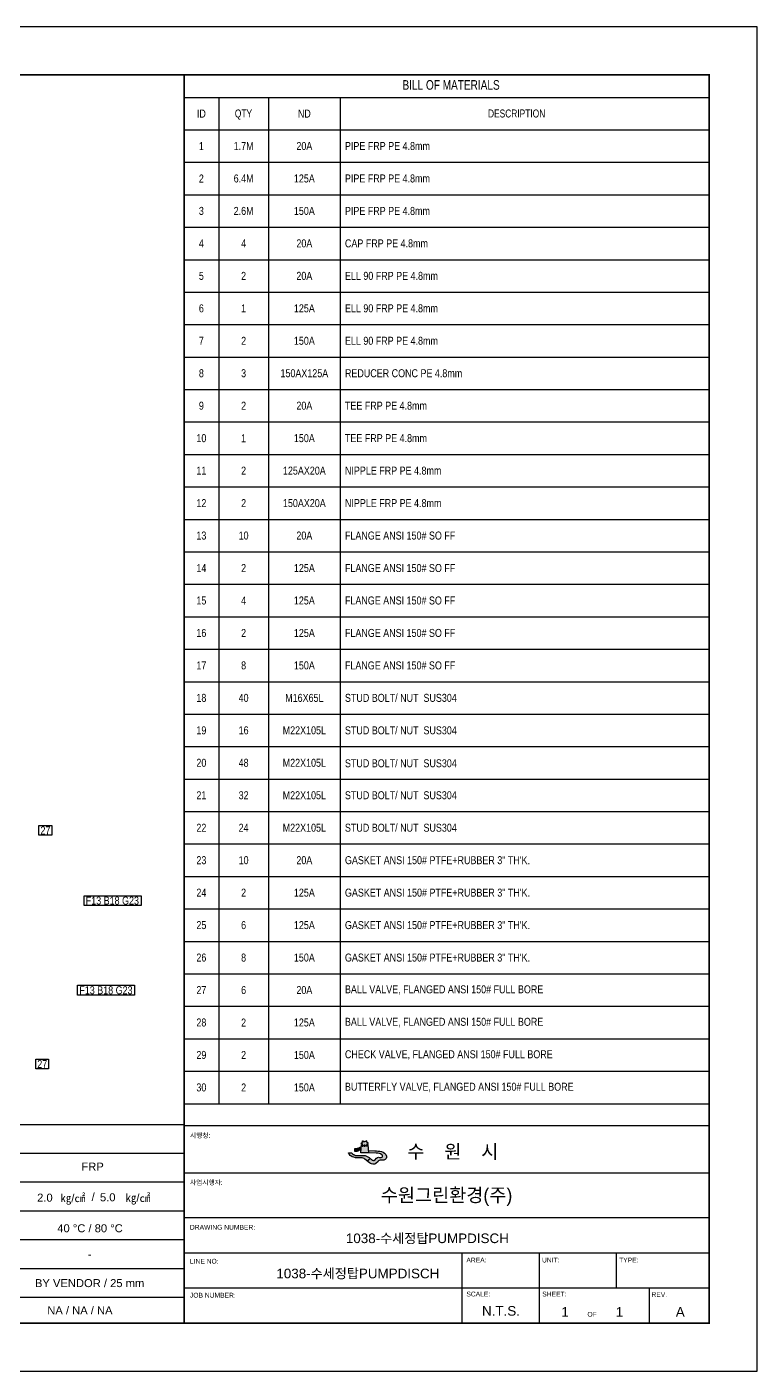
# Model space of a CAD drawing. Header units: millimetres. Extents: x 0 to 594, y 0 to 420.
# Drawn here: x 365.9 to 594, y 0 to 420 of the extents above; entities that cross this region are included whole.
import ezdxf
from ezdxf.enums import TextEntityAlignment as Align

# ---------------------------------------------------------------- set-up
doc = ezdxf.new("R2010")
doc.units = ezdxf.units.MM
doc.header["$LTSCALE"] = 0.25
for name, color, linetype in [('7', 5, 'Continuous'), ('주석', 7, 'Continuous'), ('지시선', 1, 'Continuous'), ('테이블', 7, 'Continuous')]:
    doc.layers.add(name, color=color, linetype=linetype)
doc.styles.add('AdskIsoAnnotation', font='arial.ttf', dxfattribs={"width": 0.8, "height": 1})
doc.styles.add('AdskIsoMetric', font='arial.ttf', dxfattribs={"width": 0.8, "height": 2.5})
doc.styles.add('MtXpl_', font='')
doc.styles.add('RomanS', font='arial.ttf')
doc.styles.get("Standard").update_dxf_attribs({"font": 'arial.ttf'})
doc.styles.add('굴림', font='')
doc.styles.get('MtXpl_').set_extended_font_data('Gulim')
doc.styles.get('굴림').set_extended_font_data('Gulim')

# ---------------------------------------------------------------- blocks, each defined once
blk = doc.blocks.new('AnnoRect')
at = {"color": 0, "linetype": 'ByBlock', "lineweight": -2}
blk.add_wipeout([(-0.81, -0.6), (-0.81, 0.6), (0.81, 0.6), (0.81, -0.6)], dxfattribs=at)
blk.add_lwpolyline([(-0.81, -0.6), (-0.81, 0.6), (0.81, 0.6), (0.81, -0.6)], close=True, dxfattribs=at)
at = {"color": 0, "linetype": 'ByBlock', "lineweight": -2, "style": 'AdskIsoAnnotation', "width": 0.8}
blk.add_attdef('XX', text='', height=1, dxfattribs=at).set_placement((0, 0), align=Align.MIDDLE_CENTER)
blk = doc.blocks.new('수원시마크')
for color, points in [(1, [(3.75, 6.08, 0.143186), (2.76, 5.78, -0.141847), (1.87, 5.57), (1.39, 5.55), (1.39, 4.73), (1.96, 4.73, 0.144474), (2.64, 4.86), (2.85, 4.99, -0.277731), (3.42, 5.19), (3.68, 5.22)]), (3, [(4.54, 3.3), (1.78, 3.3, -0.16593), (0.46, 4.14), (-0.62, 4.14, 0.174295), (0.21, 3.1, 0.126792), (2.29, 2.45), (3.76, 2.41, -0.209259), (4.99, 2.06), (5.76, 1.43), (6.79, 2.24), (6.45, 2.52, 0.16522)])]:
    blk.add_hatch(color=color).paths.add_polyline_path(points)
h = blk.add_hatch(color=5)
h.paths.add_polyline_path([(6.27, 4.13), (6.04, 6.98), (5.7, 6.98), (5.7, 7.25), (6.13, 7.29), (6.13, 7.5), (5.64, 7.81), (5.64, 8.21), (5.5, 8.21), (5.5, 8.01), (4.93, 7.98), (4.36, 8.01), (4.36, 8.21), (4.22, 8.21), (4.22, 7.81), (3.73, 7.5), (3.73, 7.29), (4.16, 7.25), (4.16, 6.98), (3.82, 6.98), (3.59, 4.13)])
h.paths.add_polyline_path([(4.76, 6.46), (4.76, 6.74), (5.1, 6.74), (5.1, 6.46)], flags=16)
h.paths.add_polyline_path([(5.41, 6.46), (5.41, 6.74), (5.75, 6.74), (5.75, 6.46)], flags=16)
h.paths.add_polyline_path([(4.45, 6.46), (4.11, 6.46), (4.11, 6.74), (4.45, 6.74)], flags=16)
h.paths.add_polyline_path([(8.83, 4.05, -0.174291), (10.75, 3.51, -0.59696), (10.82, 2.7, -0.25604), (10.22, 2.53, 0.024566), (9.63, 2.64, 0.278989), (8.96, 2.35), (8.37, 1.69, -0.298853), (7.44, 1.72), (6.79, 2.24), (5.76, 1.43), (6.54, 0.8, 0.063286), (7.28, 0.37, 0.24753), (8.73, 0.49), (9.46, 1.2, -0.193471), (10.41, 1.66), (11.45, 1.69, 0.388319), (12.37, 3.05, 0.259907), (10.64, 4.57, 0.04063), (8.4, 4.86), (6.21, 4.91), (6.27, 4.13), (6.32, 4.13)])
at = {"color": 1}
blk.add_line((5.76, 1.43), (6.79, 2.24), dxfattribs=at)
at = {"color": 5}
for points in [[(6.2, 4.91), (8.4, 4.86, -0.04063), (10.64, 4.57, -0.259907), (12.37, 3.05, -0.388319), (11.45, 1.69), (10.41, 1.66, 0.193471), (9.46, 1.2), (8.73, 0.49, -0.24753), (7.28, 0.37, -0.063286), (6.54, 0.8), (4.99, 2.06, 0.209259), (3.76, 2.41), (2.29, 2.45, -0.126792), (0.21, 3.1, -0.174295), (-0.62, 4.14, -2.92713)], [(-0.62, 4.14), (0.46, 4.14, 0.16593), (1.78, 3.3), (4.54, 3.3, -0.16522), (6.45, 2.52), (7.44, 1.72, 0.298853), (8.37, 1.69), (8.96, 2.35, -0.278989), (9.63, 2.64, -0.024566), (10.22, 2.53, 0.25604), (10.82, 2.7, 0.59696), (10.75, 3.51, 0.174291), (8.83, 4.05), (6.32, 4.13), (3.59, 4.13)]]:
    blk.add_lwpolyline(points, format="xyb", dxfattribs=at)
at = {"color": 1}
blk.add_lwpolyline([(3.75, 6.08, 0.143186), (2.76, 5.78, -0.141847), (1.87, 5.57), (1.39, 5.55), (1.39, 4.73), (1.96, 4.73, 0.144474), (2.64, 4.86), (2.85, 4.99, -0.277731), (3.42, 5.19), (3.68, 5.22)], format="xyb", dxfattribs=at)
at = {"color": 5}
for points in [[(3.59, 4.13), (3.82, 6.98), (4.16, 6.98), (4.16, 7.25), (3.73, 7.29), (3.73, 7.5), (4.22, 7.81), (4.22, 8.21), (4.36, 8.21), (4.36, 8.01), (4.93, 7.98)], [(6.27, 4.13), (6.04, 6.98), (5.7, 6.98), (5.7, 7.25), (6.13, 7.29), (6.13, 7.5), (5.64, 7.81), (5.64, 8.21), (5.5, 8.21), (5.5, 8.01), (4.93, 7.98)]]:
    blk.add_lwpolyline(points, dxfattribs=at)
for points in [[(4.11, 6.46), (4.45, 6.46), (4.45, 6.74), (4.11, 6.74)], [(4.76, 6.46), (5.1, 6.46), (5.1, 6.74), (4.76, 6.74)], [(5.75, 6.46), (5.41, 6.46), (5.41, 6.74), (5.75, 6.74)]]:
    blk.add_lwpolyline(points, close=True, dxfattribs=at)
blk = doc.blocks.new('T')
at = {"layer": '지시선', "xscale": 48, "yscale": 48, "zscale": 48}
blk.add_blockref('수원시마크', (-288, -200), dxfattribs=at)

msp = doc.modelspace()

# ---------------------------------------------------------------- linework, layer by layer
for p, q in [((415, 76.6899), (579, 76.6899)), ((415, 68), (308.5763, 68)), ((415, 59), (308.5763, 59)), ((415, 62), (579, 62)), ((415, 50), (308.5763, 50)), ((415, 48), (579, 48)), ((415, 41), (308.5763, 41)), ((415, 37), (579, 37)), ((415, 32), (308.5763, 32)), ((415, 26), (579, 26)), ((415, 23), (308.5763, 23))]:
    msp.add_line(p, q)
at = {"linetype": 'ByBlock', "lineweight": -2}
for p, q in [((501.9206, 15), (501.9206, 37)), ((526, 15), (526, 37)), ((550.0794, 26), (550.0794, 37)), ((560.3833, 15), (560.3833, 26))]:
    msp.add_line(p, q, dxfattribs=at)
msp.add_lwpolyline([(0, 0), (594, 0), (594, 420), (0, 420)], close=True)
at = {"const_width": 0.5}
msp.add_lwpolyline([(15, 15), (579, 15), (579, 405), (15, 405)], close=True, dxfattribs=at)
at = {"linetype": 'ByBlock', "lineweight": -2, "const_width": 0.5}
for points in [[(415, 15), (415, 405)], [(415, 77), (154, 77), (154, 15)]]:
    msp.add_lwpolyline(points, dxfattribs=at)
at = {"layer": '테이블'}
for p, q in [((415, 405), (414.9999, 255.9822)), ((415, 405), (579, 405)), ((415, 405), (579, 405)), ((579, 405), (578.9999, 255.9822)), ((415, 397.9822), (579, 397.9822)), ((415, 397.9822), (579, 397.9822)), ((425.82, 397.9822), (425.82, 83.5536)), ((425.82, 397.9822), (425.82, 83.5536)), ((441.3885, 397.9822), (441.3885, 83.5536)), ((441.3885, 397.9822), (441.3885, 83.5536)), ((463.7589, 397.9822), (463.7589, 83.5536)), ((463.7589, 397.9822), (463.7589, 83.5536)), ((463.7589, 397.9822), (463.7589, 83.5536)), ((415, 387.8393), (579, 387.8393)), ((415, 387.8393), (579, 387.8393)), ((415, 387.8393), (579, 387.8393)), ((415, 387.8393), (579, 387.8393)), ((415, 387.8393), (579, 387.8393)), ((414.9999, 377.6965), (578.9999, 377.6965)), ((414.9999, 367.5536), (578.9999, 367.5536)), ((414.9999, 367.5536), (578.9999, 367.5536)), ((414.9999, 357.4108), (578.9999, 357.4108)), ((414.9999, 347.2679), (578.9999, 347.2679)), ((414.9999, 347.2679), (578.9999, 347.2679)), ((414.9999, 337.125), (578.9999, 337.125)), ((414.9999, 337.125), (578.9999, 337.125)), ((414.9999, 326.9822), (578.9999, 326.9822)), ((414.9999, 316.8393), (578.9999, 316.8393)), ((414.9999, 316.8393), (578.9999, 316.8393)), ((414.9999, 306.6965), (578.9999, 306.6965)), ((414.9999, 296.5536), (578.9999, 296.5536)), ((414.9999, 286.4108), (578.9999, 286.4108)), ((414.9999, 276.2679), (578.9999, 276.2679)), ((414.9999, 276.2679), (578.9999, 276.2679)), ((414.9999, 266.125), (578.9999, 266.125)), ((414.9999, 255.9822), (578.9999, 255.9822)), ((414.9999, 245.8393), (578.9999, 245.8393)), ((414.9999, 235.6965), (578.9999, 235.6965)), ((414.9999, 225.5536), (578.9999, 225.5536)), ((414.9999, 225.5536), (578.9999, 225.5536)), ((414.9999, 215.4108), (578.9999, 215.4108)), ((414.9999, 205.2679), (578.9999, 205.2679)), ((414.9999, 195.125), (578.9999, 195.125)), ((414.9999, 184.9822), (578.9999, 184.9822)), ((414.9999, 174.8393), (578.9999, 174.8393)), ((414.9999, 164.6965), (578.9999, 164.6965)), ((414.9999, 164.6965), (578.9999, 164.6965)), ((414.9999, 154.5536), (578.9999, 154.5536)), ((414.9999, 144.4108), (578.9999, 144.4108)), ((414.9999, 134.2679), (578.9999, 134.2679)), ((414.9999, 124.125), (578.9999, 124.125)), ((414.9999, 113.9822), (578.9999, 113.9822)), ((414.9999, 103.8393), (578.9999, 103.8393)), ((414.9999, 93.6965), (578.9999, 93.6965)), ((414.9999, 83.5536), (578.9999, 83.5536))]:
    msp.add_line(p, q, dxfattribs=at)

# ---------------------------------------------------------------- block references
at = {"layer": '7', "xscale": 0.01912379949126055, "yscale": 0.01912379949126055, "zscale": 0.01912379949126055}
msp.add_blockref('T', (472.4222, 68.2071), dxfattribs=at)

# ---------------------------------------------------------------- texts
at = {"color": 7, "linetype": 'ByBlock', "lineweight": -2, "style": 'RomanS'}
for s, p in [('시행청:', (416.8367, 72.8857)), ('사업시행자:', (416.8367, 58.1958)), ('DRAWING NUMBER:', (416.8367, 44.1958)), ('LINE NO:', (416.8367, 33.5792)), ('AREA:', (503.1903, 33.9438)), ('UNIT:', (526.8116, 33.9438)), ('TYPE:', (550.8911, 33.9438)), ('JOB NUMBER:', (416.8367, 22.9625)), ('SCALE:', (503.1903, 23.3271)), ('SHEET:', (526.8904, 23.3271)), ('REV.', (560.9975, 23.16)), ('OF', (541, 17))]:
    msp.add_text(s, height=1.5, dxfattribs=at).set_placement(p)
at = {"style": '굴림'}
msp.add_text('수    원    시', height=4.255987, dxfattribs=at).set_placement((484.7572, 66.4683))
at = {"color": 7, "style": 'AdskIsoMetric'}
for s, p in [('FRP', (382.9468, 62.646)), ('2.0', (369.103, 52.9462)), ('㎏/㎠', (376.3782, 52.8069)), ('/', (386.1261, 53.2022)), ('5.0', (388.7325, 53.0638)), ('㎏/㎠', (396.6965, 52.8657)), ('40 %%DC / 80 %%DC', (375.399, 43.3833)), ('NA / NA / NA', (372.2839, 17.7298))]:
    msp.add_text(s, height=2.5, dxfattribs=at).set_placement(p)
at = {"style": '굴림'}
msp.add_text('수원그린환경(주)', height=4.25599, dxfattribs=at).set_placement((497, 55), align=Align.MIDDLE_CENTER)
at = {"color": 7, "style": 'AdskIsoMetric'}
for s, p in [('-', (385.5, 36.5)), ('BY VENDOR / 25 mm', (385.5, 27.5))]:
    msp.add_text(s, height=2.5, dxfattribs=at).set_placement(p, align=Align.MIDDLE_CENTER)
at = {"color": 7, "linetype": 'ByBlock', "lineweight": -2}
msp.add_text('N.T.S.', height=3, dxfattribs=at).set_placement((514, 17.3202), align=Align.CENTER)
at = {"color": 7}
for tag, p in [('1038-수세정탑PUMPDISCH', (491, 40)), ('1038-수세정탑PUMPDISCH', (469.2914, 29)), ('1', (534, 17)), ('1', (551, 17)), ('A', (570, 17))]:
    msp.add_attdef(tag, text='', height=3, dxfattribs=at).set_placement(p, align=Align.CENTER)
at = {"layer": '테이블', "style": 'MtXpl_', "width": 0.8}
for s, height, p in [('BILL OF MATERIALS', 3, (483.2302, 400.3642)), ('QTY', 2.5, (430.8626, 391.6891)), ('DESCRIPTION', 2.5, (509.9447, 391.6924))]:
    msp.add_text(s, height=height, dxfattribs=at).set_placement(p)
at = {"layer": '테이블', "char_height": 2.5, "style": 'AdskIsoMetric'}
for s, insert, width, attachment_point in [('ID', (420.41, 392.9108), 7.820039, 5), ('ND', (452.5737, 392.9108), 19.370384, 5), ('1', (420.41, 382.7679), 7.820039, 5), ('1.7M', (433.6043, 382.7679), 12.568491, 5), ('20A', (452.5737, 382.7679), 19.370384, 5), ('PIPE FRP PE 4.8mm ', (465.2589, 382.7679), 91.999936, 4), ('2', (420.41, 372.625), 7.820039, 5), ('6.4M', (433.6043, 372.625), 12.568491, 5), ('125A', (452.5737, 372.625), 19.370384, 5), ('PIPE FRP PE 4.8mm ', (465.2589, 372.625), 91.999936, 4), ('3', (420.41, 362.4822), 7.820039, 5), ('2.6M', (433.6043, 362.4822), 12.568491, 5), ('150A', (452.5737, 362.4822), 19.370384, 5), ('PIPE FRP PE 4.8mm ', (465.2589, 362.4822), 91.999936, 4), ('4', (420.41, 352.3393), 7.820039, 5), ('4', (433.6043, 352.3393), 12.568491, 5), ('20A', (452.5737, 352.3393), 19.370384, 5), ('CAP FRP PE 4.8mm ', (465.2589, 352.3393), 91.999936, 4), ('5', (420.41, 342.1965), 7.820039, 5), ('2', (433.6043, 342.1965), 12.568491, 5), ('20A', (452.5737, 342.1965), 19.370384, 5), ('ELL 90 FRP PE 4.8mm', (465.2589, 342.1965), 91.999936, 4), ('6', (420.41, 332.0536), 7.820039, 5), ('1', (433.6043, 332.0536), 12.568491, 5), ('125A', (452.5737, 332.0536), 19.370384, 5), ('ELL 90 FRP PE 4.8mm', (465.2589, 332.0536), 91.999936, 4), ('7', (420.41, 321.9108), 7.820039, 5), ('2', (433.6043, 321.9108), 12.568491, 5), ('150A', (452.5737, 321.9108), 19.370384, 5), ('ELL 90 FRP PE 4.8mm', (465.2589, 321.9108), 91.999936, 4), ('8', (420.41, 311.7679), 7.820039, 5), ('3', (433.6043, 311.7679), 12.568491, 5), ('150AX125A', (452.5737, 311.7679), 19.370384, 5), ('REDUCER CONC PE 4.8mm', (465.2589, 311.7679), 91.999936, 4), ('9', (420.41, 301.625), 7.820039, 5), ('2', (433.6043, 301.625), 12.568491, 5), ('20A', (452.5737, 301.625), 19.370384, 5), ('TEE FRP PE 4.8mm ', (465.2589, 301.625), 91.999936, 4), ('10', (420.41, 291.4822), 7.820039, 5), ('1', (433.6043, 291.4822), 12.568491, 5), ('150A', (452.5737, 291.4822), 19.370384, 5), ('TEE FRP PE 4.8mm ', (465.2589, 291.4822), 91.999936, 4), ('11', (420.41, 281.3393), 7.820039, 5), ('2', (433.6043, 281.3393), 12.568491, 5), ('125AX20A', (452.5737, 281.3393), 19.370384, 5), ('NIPPLE FRP PE 4.8mm ', (465.2589, 281.3393), 91.999936, 4), ('12', (420.41, 271.1965), 7.820039, 5), ('2', (433.6043, 271.1965), 12.568491, 5), ('150AX20A', (452.5737, 271.1965), 19.370384, 5), ('NIPPLE FRP PE 4.8mm ', (465.2589, 271.1965), 91.999936, 4), ('13', (420.41, 261.0536), 7.820039, 5), ('10', (433.6043, 261.0536), 12.568491, 5), ('20A', (452.5737, 261.0536), 19.370384, 5), ('FLANGE ANSI 150# SO FF', (465.2589, 261.0536), 91.999936, 4), ('14', (420.41, 250.9108), 7.820039, 5), ('2', (433.6043, 250.9108), 12.568491, 5), ('125A', (452.5737, 250.9108), 19.370384, 5), ('FLANGE ANSI 150# SO FF', (465.2589, 250.9108), 91.999936, 4), ('15', (420.41, 240.7679), 7.820039, 5), ('4', (433.6043, 240.7679), 12.568491, 5), ('125A', (452.5737, 240.7679), 19.370384, 5), ('FLANGE ANSI 150# SO FF', (465.2589, 240.7679), 91.999936, 4), ('16', (420.41, 230.625), 7.820039, 5), ('2', (433.6043, 230.625), 12.568491, 5), ('125A', (452.5737, 230.625), 19.370384, 5), ('FLANGE ANSI 150# SO FF', (465.2589, 230.625), 91.999936, 4), ('17', (420.41, 220.4822), 7.820039, 5), ('8', (433.6043, 220.4822), 12.568491, 5), ('150A', (452.5737, 220.4822), 19.370384, 5), ('FLANGE ANSI 150# SO FF', (465.2589, 220.4822), 91.999936, 4), ('18', (420.41, 210.3393), 7.820039, 5), ('40', (433.6043, 210.3393), 12.568491, 5), ('M16X65L', (452.5737, 210.3393), 19.370384, 5), ('STUD BOLT/ NUT  SUS304', (465.2589, 210.3393), 91.999936, 4), ('19', (420.41, 200.1965), 7.820039, 5), ('16', (433.6043, 200.1965), 12.568491, 5), ('M22X105L', (452.5737, 200.1965), 19.370384, 5), ('STUD BOLT/ NUT  SUS304', (465.2589, 200.1965), 91.999936, 4), ('20', (420.41, 190.0536), 7.820039, 5), ('48', (433.6043, 190.0536), 12.568491, 5), ('M22X105L', (452.5737, 190.0536), 19.370384, 5), ('STUD BOLT/ NUT  SUS304', (465.2589, 189.9001), 91.999936, 4), ('21', (420.41, 179.9108), 7.820039, 5), ('32', (433.6043, 179.9108), 12.568491, 5), ('M22X105L', (452.5737, 179.9108), 19.370384, 5), ('STUD BOLT/ NUT  SUS304', (465.2589, 179.9108), 91.999936, 4), ('22', (420.41, 169.7679), 7.820039, 5), ('24', (433.6043, 169.7679), 12.568491, 5), ('M22X105L', (452.5737, 169.7679), 19.370384, 5), ('STUD BOLT/ NUT  SUS304', (465.2589, 169.7679), 91.999936, 4), ('23', (420.41, 159.625), 7.820039, 5), ('10', (433.6043, 159.625), 12.568491, 5), ('20A', (452.5737, 159.625), 19.370384, 5), ('GASKET ANSI 150# PTFE+RUBBER 3" TH\'K.', (465.2589, 159.625), 91.999936, 4), ('24', (420.41, 149.4822), 7.820039, 5), ('2', (433.6043, 149.4822), 12.568491, 5), ('125A', (452.5737, 149.4822), 19.370384, 5), ('GASKET ANSI 150# PTFE+RUBBER 3" TH\'K.', (465.2589, 149.4822), 91.999936, 4), ('25', (420.41, 139.3393), 7.820039, 5), ('6', (433.6043, 139.3393), 12.568491, 5), ('125A', (452.5737, 139.3393), 19.370384, 5), ('GASKET ANSI 150# PTFE+RUBBER 3" TH\'K.', (465.2589, 139.3393), 91.999936, 4), ('26', (420.41, 129.1965), 7.820039, 5), ('8', (433.6043, 129.1965), 12.568491, 5), ('150A', (452.5737, 129.1965), 19.370384, 5), ('GASKET ANSI 150# PTFE+RUBBER 3" TH\'K.', (465.2589, 129.1965), 91.999936, 4), ('27', (420.41, 119.0536), 7.820039, 5), ('6', (433.6043, 119.0536), 12.568491, 5), ('\\A1;20A', (452.5737, 119.0536), 19.370384, 5), ('BALL VALVE, FLANGED ANSI 150# FULL BORE', (465.2589, 119.0536), 91.999936, 4), ('28', (420.41, 108.9108), 7.820039, 5), ('2', (433.6043, 108.9108), 12.568491, 5), ('\\A1;125A', (452.5737, 108.9108), 19.370384, 5), ('BALL VALVE, FLANGED ANSI 150# FULL BORE', (465.2589, 108.9108), 91.999936, 4), ('29', (420.41, 98.7679), 7.820039, 5), ('2', (433.6043, 98.7679), 12.568491, 5), ('\\A1;150A', (452.5737, 98.7679), 19.370384, 5), ('CHECK VALVE, FLANGED ANSI 150# FULL BORE', (465.2589, 98.7679), 91.999936, 4), ('30', (420.41, 88.625), 7.820039, 5), ('2', (433.6043, 88.625), 12.568491, 5), ('\\A1;150A', (452.5737, 88.625), 19.370384, 5), ('BUTTERFLY VALVE, FLANGED ANSI 150# FULL BORE', (465.2589, 88.625), 91.999936, 4)]:
    msp.add_mtext(s, dxfattribs=dict(at, insert=insert, width=width, attachment_point=attachment_point))

# ---------------------------------------------------------------- next in the draw order: block references
at = {"layer": '주석'}
ref = msp.add_blockref('AnnoRect', (371.6831, 168.9563), dxfattribs=dict(at, xscale=2.5, yscale=2.5, zscale=2.5))
ref.add_attrib('XX_001', '27', (370.1518, 167.7011), dxfattribs={"layer": '0', "color": 0, "linetype": 'ByBlock', "lineweight": -2, "height": 2.5, "style": 'AdskIsoAnnotation', "width": 0.8})
ref = msp.add_blockref('AnnoRect', (392.6593, 147), dxfattribs=dict(at, xscale=10.99723247232472, yscale=2.586971350613916, zscale=2.5))
ref.add_attrib('XX_001', 'F13 B18 G23', (384.2985, 145.7509), dxfattribs={"layer": '0', "color": 0, "linetype": 'ByBlock', "lineweight": -2, "height": 2.5, "style": 'AdskIsoAnnotation', "width": 0.8})
ref = msp.add_blockref('AnnoRect', (390.6593, 119), dxfattribs=dict(at, xscale=10.99723247232472, yscale=2.586971350613916, zscale=2.5))
ref.add_attrib('XX_001', 'F13 B18 G23', (382.2985, 117.7509), dxfattribs={"layer": '0', "color": 0, "linetype": 'ByBlock', "lineweight": -2, "height": 2.5, "style": 'AdskIsoAnnotation', "width": 0.8})
ref = msp.add_blockref('AnnoRect', (370.6831, 95.9563), dxfattribs=dict(at, xscale=2.5, yscale=2.5, zscale=2.5))
ref.add_attrib('XX_001', '27', (369.1518, 94.7011), dxfattribs={"layer": '0', "color": 0, "linetype": 'ByBlock', "lineweight": -2, "height": 2.5, "style": 'AdskIsoAnnotation', "width": 0.8})

doc.saveas('drawing.dxf')
